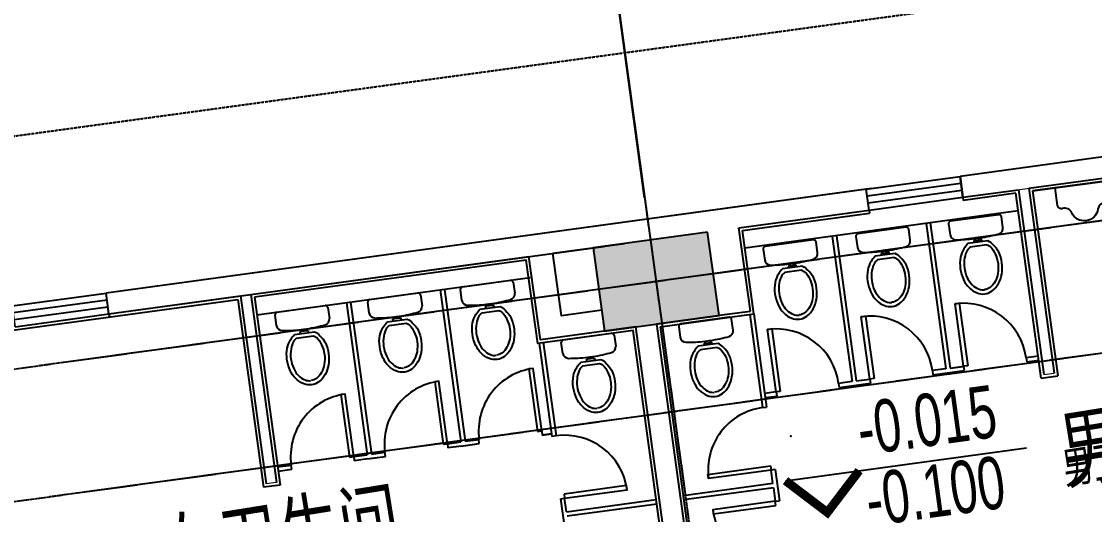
# Model space of a CAD drawing. Header units: millimetres. Extents: x -39175 to 150737, y -15023 to 140542.
# Drawn here: x 44829 to 55037, y 124602 to 129297 of the extents above; entities that cross this region are included whole.
import ezdxf
from ezdxf.enums import TextEntityAlignment as Align

# ---------------------------------------------------------------- set-up
doc = ezdxf.new("R2010")
doc.units = ezdxf.units.MM
doc.header["$LTSCALE"] = 10
for name, pattern in [('E-RG-1F$0$$0$DOTE', [2.42, 2, -0.2, 0.02, -0.2]), ('E2-RI-5F$0$DASH', [0.35, 0.25, -0.1]), ('XRE2$0$HIDDEN', [0.375, 0.25, -0.125])]:
    doc.linetypes.add(name, pattern=pattern)
for name, color, linetype in [('A—墙体', 7, 'Continuous'), ('A—轴线、尺寸', 1, 'Continuous'), ('A—门窗', 135, 'Continuous'), ('E2-RI-5F$0$A-A-建筑投影线', 53, 'E2-RI-5F$0$DASH'), ('I—平面—卫生间隔断（不到顶）', 48, 'Continuous'), ('I—平面—填充03(灰度)', 250, 'Continuous'), ('I—平面—文字', 40, 'Continuous'), ('I—平面—文字（放大1：100）', 40, 'XRE2$0$HIDDEN'), ('I—平面—标高', 40, 'Continuous'), ('I—平面—洁具2', 44, 'Continuous'), ('I—平面—装饰面层线', 192, 'Continuous'), ('轴线100', 1, 'Continuous')]:
    doc.layers.add(name, color=color, linetype=linetype)
doc.layers.add('E2-RW-12345F$0$A-WALL', color=7, linetype='Continuous', lineweight=5)
doc.styles.add('ARIAL', font='arial.ttf')
doc.styles.add('E-RT-1F$0$XD2008', font='xd-hzs.shx', dxfattribs={"width": 0.7, "bigfont": 'xd-hztxt.shx'})
doc.styles.add('XD2008', font='SIMYOU.TTF', dxfattribs={"width": 0.7, "height": 600})
doc.styles.add('幼圆', font='SIMYOU.TTF', dxfattribs={"width": 0.7})
doc.dimstyles.new('200', dxfattribs={"dimscale": 200, "dimtxt": 2.5, "dimasz": 2, "dimexe": 1, "dimexo": 1, "dimgap": 0.8, "dimtad": 1, "dimdec": 0, "dimdsep": 46, "dimtxsty": 'ARIAL', "dimblk1": 'ARCHTICK', "dimblk2": 'ARCHTICK', "dimsah": 1, "dimcen": -0.9, "dimdle": 1, "dimclrd": 256, "dimclre": 256, "dimclrt": 40, "dimaunit": 1, "dimadec": 0, "dimazin": 0, "dimtfac": 0.35, "dimtdec": 0, "dimtix": 1, "dimtmove": 2, "dimatfit": 3, "dimldrblk": 'ARCHTICK', "dimfxl": 0, "dimtvp": 0.8, "dimtolj": 1, "dimtzin": 0, "dimarcsym": 0})
doc.dimstyles.new('副本 100', dxfattribs={"dimscale": 100, "dimtxt": 2.5, "dimasz": 2, "dimexe": 1, "dimexo": 1, "dimgap": 0.8, "dimtad": 1, "dimdec": 0, "dimdsep": 46, "dimtxsty": 'ARIAL', "dimblk1": 'ARCHTICK', "dimblk2": 'ARCHTICK', "dimsah": 1, "dimcen": -0.9, "dimdle": 1, "dimclrd": 256, "dimclre": 256, "dimclrt": 40, "dimaunit": 1, "dimadec": 0, "dimazin": 0, "dimtfac": 0.35, "dimtdec": 0, "dimtix": 1, "dimtmove": 2, "dimatfit": 3, "dimldrblk": 'ARCHTICK', "dimfxl": 0, "dimtvp": 0.8, "dimtolj": 1, "dimtzin": 0, "dimarcsym": 0})

# ---------------------------------------------------------------- blocks, each defined once
blk = doc.blocks.new('E-COLS-F5')
at = {"layer": 'I—平面—填充03(灰度)'}
blk.add_hatch(color=18, dxfattribs=at).paths.add_polyline_path([(11760270, -6079654), (11759180, -6079803), (11759289, -6080595), (11760379, -6080446)])
at = {"layer": 'A—墙体'}
blk.add_lwpolyline([(11760270, -6079654), (11759180, -6079803), (11759289, -6080595), (11760379, -6080446)], close=True, dxfattribs=at)
blk = doc.blocks.new('_ArchTick')
at = {"color": 0, "linetype": 'ByBlock', "const_width": 0.15}
blk.add_lwpolyline([(-0.5, -0.5), (0.5, 0.5)], dxfattribs=at)
blk = doc.blocks.new('*D4653')
at = {"layer": 'A—轴线、尺寸', "linetype": 'ByBlock', "lineweight": -2}
for p, q in [((78472, 131607), (77673, 137453)), ((-33466, 122060), (77898, 137282)), ((-32387, 115642), (-33295, 122285))]:
    blk.add_line(p, q, dxfattribs=at)
at = {"layer": 'Defpoints', "color": 0, "linetype": 'ByBlock'}
for p in [(77700, 137255), (78499, 131409), (-32360, 115444, 0)]:
    blk.add_point(p, dxfattribs=at)
at = {"layer": 'A—轴线、尺寸', "linetype": 'ByBlock', "lineweight": -2, "xscale": 400, "yscale": 400, "zscale": 400}
for p, rotation in [((77700, 137255), 7.783339573525556), ((-33268, 122087), 187.7833395735256)]:
    blk.add_blockref('_ArchTick', p, dxfattribs=dict(at, rotation=rotation))
at = {"layer": 'A—轴线、尺寸', "color": 40, "linetype": 'ByBlock', "insert": (22160, 130082), "char_height": 500, "attachment_point": 5, "rotation": 7.7833, "style": 'ARIAL'}
blk.add_mtext('\\A1;112000', dxfattribs=at)
blk = doc.blocks.new('*D4666')
at = {"layer": 'A—轴线、尺寸', "linetype": 'ByBlock', "lineweight": -2}
for p, q in [((50744, 127716), (50066, 132670)), ((42960, 131497), (50292, 132499)), ((43808, 126768), (43131, 131722))]:
    blk.add_line(p, q, dxfattribs=at)
at = {"layer": 'Defpoints', "color": 0, "linetype": 'ByBlock'}
for p in [(50094, 132472), (50771, 127518), (43835, 126570)]:
    blk.add_point(p, dxfattribs=at)
at = {"layer": 'A—轴线、尺寸', "linetype": 'ByBlock', "lineweight": -2, "xscale": 400, "yscale": 400, "zscale": 400}
for p, rotation in [((50094, 132472), 7.783339573525556), ((43158, 131524), 187.7833395735256)]:
    blk.add_blockref('_ArchTick', p, dxfattribs=dict(at, rotation=rotation))
at = {"layer": 'A—轴线、尺寸', "color": 40, "linetype": 'ByBlock', "insert": (46570, 132410), "char_height": 500, "attachment_point": 5, "rotation": 7.7833, "style": 'ARIAL'}
blk.add_mtext('\\A1;7000', dxfattribs=at)
blk = doc.blocks.new('*D4667')
at = {"layer": 'A—轴线、尺寸', "linetype": 'ByBlock', "lineweight": -2}
for p, q in [((57679, 128664), (57002, 133618)), ((49895, 132445), (57227, 133447)), ((50744, 127716), (50066, 132670))]:
    blk.add_line(p, q, dxfattribs=at)
at = {"layer": 'Defpoints', "color": 0, "linetype": 'ByBlock'}
for p in [(57029, 133420), (57706, 128466), (50771, 127518)]:
    blk.add_point(p, dxfattribs=at)
at = {"layer": 'A—轴线、尺寸', "linetype": 'ByBlock', "lineweight": -2, "xscale": 400, "yscale": 400, "zscale": 400}
for p, rotation in [((57029, 133420), 7.783339573525556), ((50094, 132472), 187.7833395735256)]:
    blk.add_blockref('_ArchTick', p, dxfattribs=dict(at, rotation=rotation))
at = {"layer": 'A—轴线、尺寸', "color": 40, "linetype": 'ByBlock', "insert": (53505, 133358), "char_height": 500, "attachment_point": 5, "rotation": 7.7833, "style": 'ARIAL'}
blk.add_mtext('\\A1;7000', dxfattribs=at)
blk = doc.blocks.new('E2-RW-12345F$0$$TCHSYS$WIN2D')
for p, q in [((-0.5, 0.5), (0.5, 0.5)), ((-0.5, 0.5), (-0.5, -0.5)), ((0.5, 0.5), (0.5, -0.5)), ((0.5, 0.167), (-0.5, 0.167)), ((0.5, -0.167), (-0.5, -0.167)), ((-0.5, -0.5), (0.5, -0.5))]:
    blk.add_line(p, q)
blk = doc.blocks.new('E-RT-1F$0$ECADI-TAG-HGHT（国标）')
at = {"color": 1}
blk.add_line((-2.121, 2.121), (11.768, 2.121), dxfattribs=at)
at = {"color": 1, "const_width": 0.5}
blk.add_lwpolyline([(-2.121, 2.121), (0, 0), (2.121, 2.121)], dxfattribs=at)
at = {"color": 1}
blk.add_point((-1.481, 4.6), dxfattribs=at)
at = {"style": 'E-RT-1F$0$XD2008', "width": 0.7}
blk.add_attdef('FL', text='', height=3, dxfattribs=at).set_placement((-2.689, 2.967), align=Align.RIGHT)
for tag, p in [('F.F.L.', (2.284, 2.967)), ('T.O.S.', (2.284, -1.104))]:
    blk.add_attdef(tag, p, '', height=3, dxfattribs=at)
blk = doc.blocks.new('B1-CR-B1$0$URINAL-1')
at = {"layer": 'I—平面—洁具2'}
blk.add_lwpolyline([(500, 0), (0, 0), (0, -168, 0.464292), (43, -204, -0.382572), (124, -255, 0.336188), (250, -350, 0.336188), (376, -255, -0.382572), (457, -204, 0.464292), (500, -168)], format="xyb", close=True, dxfattribs=at)
blk = doc.blocks.new('*D4861')
at = {"layer": 'Defpoints', "color": 0}
for p in [(-205321, 135498), (-204643, 130543), (-211579, 129595)]:
    blk.add_point(p, dxfattribs=at)
at = {"layer": '轴线100', "lineweight": -2}
for p, q in [((-204657, 130643), (-205334, 135597)), ((-212355, 134536), (-205221, 135511)), ((-211592, 129695), (-212270, 134649))]:
    blk.add_line(p, q, dxfattribs=at)
at = {"layer": '轴线100', "lineweight": -2, "xscale": 200, "yscale": 200, "zscale": 200}
for p, rotation in [((-205321, 135498), 7.783339565574511), ((-212256, 134550), 187.7833395655745)]:
    blk.add_blockref('_ArchTick', p, dxfattribs=dict(at, rotation=rotation))
at = {"layer": '轴线100', "color": 40, "insert": (-208820, 135255), "char_height": 300, "attachment_point": 5, "rotation": 7.7833, "style": 'ARIAL'}
blk.add_mtext('\\A1;7000', dxfattribs=at)
blk = doc.blocks.new('*D4862')
at = {"layer": 'Defpoints', "color": 0}
for p in [(-198385, 136446), (-197708, 131491), (-204643, 130543)]:
    blk.add_point(p, dxfattribs=at)
at = {"layer": '轴线100', "lineweight": -2}
for p, q in [((-197721, 131591), (-198399, 136545)), ((-205420, 135484), (-198286, 136459)), ((-204657, 130643), (-205334, 135597))]:
    blk.add_line(p, q, dxfattribs=at)
at = {"layer": '轴线100', "lineweight": -2, "xscale": 200, "yscale": 200, "zscale": 200}
for p, rotation in [((-198385, 136446), 7.783339565574511), ((-205321, 135498), 187.7833395655745)]:
    blk.add_blockref('_ArchTick', p, dxfattribs=dict(at, rotation=rotation))
at = {"layer": '轴线100', "color": 40, "insert": (-201884, 136203), "char_height": 300, "attachment_point": 5, "rotation": 7.7833, "style": 'ARIAL'}
blk.add_mtext('\\A1;7000', dxfattribs=at)
blk = doc.blocks.new('A$C1C9D1350')
at = {"layer": '轴线100', "linetype": 'E-RG-1F$0$$0$DOTE'}
for p, q in [((-205631.5, 137772.7), (-201138.5, 104901.6)), ((-187050.8, 132237.2), (-291775.7, 117922.8)), ((-186872.9, 130999.9), (-255751.1, 121585.2))]:
    blk.add_line(p, q, dxfattribs=at)
at = {"layer": '轴线100'}
for base, p1, p2, picture, middle in [((-198385, 136445.8), (-204643.3, 130543.5), (-197707.8, 131491.5), '*D4862', (-201884.3, 136202.8)), ((-205320.5, 135497.8), (-211578.8, 129595.5), (-204643.3, 130543.5), '*D4861', (-208819.8, 135254.8))]:
    dim = blk.add_linear_dim(base=base, p1=p1, p2=p2, angle=7.78334, dimstyle='副本 100', override={"dimtxt": 3}, dxfattribs=at)
    dim.commit()
    dim.dimension.update_dxf_attribs({"geometry": picture, "text_midpoint": middle})

msp = doc.modelspace()

# ---------------------------------------------------------------- linework, layer by layer
msp.add_line((51564.2, 126511.4), (51762.4, 126538.4))
msp.add_line((51564.2, 126511.4), (51762.4, 126538.4))
at = {"layer": 'A—墙体'}
for p, q in [((55936.9, 128118.3), (53757.2, 127820.3)), ((55936.9, 128118.3), (53757.2, 127820.3)), ((54413, 127708.1), (55964, 127920.1)), ((54413, 127708.1), (55964, 127920.1)), ((53757.2, 127820.3), (53784.3, 127622.2)), ((53757.2, 127820.3), (53784.3, 127622.2)), ((52915, 127705.2), (45633.6, 126709.9)), ((54413, 127708.1), (54653.4, 125949.5)), ((54413, 127708.1), (54653.4, 125949.5)), ((52865.5, 127698.4), (45633.6, 126709.9)), ((52865.5, 127698.4), (45633.6, 126709.9)), ((52892.6, 127500.3), (52865.5, 127698.4)), ((52892.6, 127500.3), (52865.5, 127698.4)), ((53784.3, 127622.2), (54313.9, 127694.6)), ((53784.3, 127622.2), (54313.9, 127694.6)), ((54313.9, 127694.6), (54554.3, 125935.9)), ((54313.9, 127694.6), (54554.3, 125935.9)), ((51654.1, 127331), (52892.6, 127500.3)), ((51654.1, 127331), (52892.6, 127500.3)), ((51762.4, 126538.4), (51654.1, 127331)), ((51762.4, 126538.4), (51654.1, 127331)), ((45660.6, 126511.7), (50366, 127154.9)), ((49884.7, 127089.1), (50564.2, 127182)), ((49884.7, 127089.1), (50564.2, 127182)), ((50564.2, 127182), (50564.2, 127182.1)), ((50564.2, 127182), (50564.2, 127182.1)), ((47011.4, 126696.3), (49656.8, 127058)), ((47011.4, 126696.3), (49656.8, 127058)), ((45660.6, 126511.7), (46912.3, 126682.8)), ((45660.6, 126511.7), (46912.3, 126682.8)), ((46912.3, 126682.8), (47156.7, 124895)), ((46912.3, 126682.8), (47156.7, 124895)), ((47011.4, 126696.3), (47255.7, 124908.6)), ((47011.4, 126696.3), (47255.7, 124908.6)), ((50870.2, 126416.5), (51564.2, 126511.4)), ((50870.2, 126416.5), (51564.2, 126511.4)), ((50870.2, 126416.5), (51432.3, 122304.2)), ((50870.2, 126416.5), (51432.3, 122304.2))]:
    msp.add_line(p, q, dxfattribs=at)
for points in [[(50348.2, 126547), (49965.9, 126494.7), (49884.7, 127089.1)], [(50348.2, 126547), (49965.9, 126494.7), (49884.7, 127089.1)], [(51234.2, 122277.1), (50672.1, 126389.4), (49765.1, 126265.4), (49656.8, 127058)], [(51234.2, 122277.1), (50672.1, 126389.4), (49765.1, 126265.4), (49656.8, 127058)]]:
    msp.add_lwpolyline(points, dxfattribs=at)
at = {"layer": 'A—轴线、尺寸', "linetype": 'E-RG-1F$0$$0$DOTE', "ltscale": 500}
for p, q in [((49782.5, 134747.2), (54275.5, 101876)), ((79137.4, 130684.4), (-37184.4, 114784.7)), ((79311.1, 129446.5), (-337, 118559.6))]:
    msp.add_line(p, q, dxfattribs=at)
at = {"layer": 'E2-RI-5F$0$A-A-建筑投影线'}
msp.add_line((-8334.2, 120948.2), (73356.5, 132114.2), dxfattribs=at)
at = {"layer": 'E2-RW-12345F$0$A-WALL', "lineweight": 13}
for p, q in [((55936.9, 128118.3), (53757.2, 127820.3)), ((53784.3, 127622.2), (55964, 127920.1)), ((53757.2, 127820.3), (53784.3, 127622.2)), ((52865.5, 127698.4), (45633.6, 126709.9)), ((52865.5, 127698.4), (45633.6, 126709.9)), ((52865.5, 127698.4), (45633.6, 126709.9)), ((52892.6, 127500.3), (52865.5, 127698.4)), ((51654.1, 127331), (52892.6, 127500.3)), ((51762.4, 126538.4), (51654.1, 127331)), ((49884.7, 127089.1), (50266.9, 127141.4, 0)), ((50564.2, 127182), (50564.2, 127182.1)), ((47011.4, 126696.3), (49656.8, 127058)), ((45660.6, 126511.7), (46912.3, 126682.8)), ((50870.2, 126416.5), (51762.4, 126538.4)), ((50870.2, 126416.5), (51432.3, 122304.2)), ((54554.3, 125935.9), (54653.4, 125949.5))]:
    msp.add_line(p, q, dxfattribs=at)
at = {"layer": 'E2-RW-12345F$0$A-WALL'}
for p, q in [((46912.3, 126682.8), (47156.7, 124895)), ((47011.4, 126696.3), (47255.7, 124908.6)), ((47255.7, 124908.6), (47156.7, 124895))]:
    msp.add_line(p, q, dxfattribs=at)
at = {"layer": 'E2-RW-12345F$0$A-WALL', "lineweight": 13}
for points in [[(50348.2, 126547), (49965.9, 126494.7), (49884.7, 127089.1)], [(51234.2, 122277.1), (50672.1, 126389.4), (49765.1, 126265.4), (49656.8, 127058)]]:
    msp.add_lwpolyline(points, dxfattribs=at)
at = {"layer": 'I—平面—卫生间隔断（不到顶）', "ltscale": 3}
for p, q in [((54311.3, 127492.3, 0), (51710.9, 127136.9)), ((53433.9, 127372.4, 0), (53622.7, 125990.3, 0)), ((53473.5, 127377.8, 0), (53662.4, 125995.7, 0)), ((52542.1, 127250.5, 0), (52731, 125868.4, 0)), ((52581.8, 127255.9, 0), (52770.7, 125873.8, 0)), ((47068.2, 126502.2, 0), (49668.5, 126857.7, 0)), ((48812, 126740.6, 0), (49009.7, 125294, 0)), ((48851.6, 126746, 0), (49049.4, 125299.5, 0)), ((47920.3, 126618.7, 0), (48118, 125172.2, 0)), ((47959.9, 126624.1, 0), (48157.6, 125177.6, 0)), ((51756.6, 126507.3, 0), (51877.8, 125620, 0)), ((51796.2, 126512.7, 0), (51917.4, 125625.5, 0)), ((49753.8, 126233.6, 0), (49875, 125346.3, 0)), ((49753.8, 126233.6, 0), (49875, 125346.3, 0)), ((49792.9, 126242.8, 0), (49914.7, 125351.7, 0)), ((54500.2, 126110.2), (54385.6, 126094.5)), ((54500.2, 126110.2), (54385.6, 126094.5)), ((54500.2, 126110.2), (54385.6, 126094.5)), ((54385.6, 126094.5), (54391.1, 126054.9)), ((54391.1, 126054.9), (54505.6, 126070.6)), ((53622.7, 125990.3), (53493.9, 125972.7)), ((53620.3, 125989.9), (53493.9, 125972.7)), ((53620.3, 125989.9), (53493.9, 125972.7)), ((53620.3, 125989.9), (53493.9, 125972.7)), ((53493.9, 125972.7), (53499.4, 125933)), ((53499.4, 125933), (53796.6, 125973.7)), ((53662.4, 125995.7), (53791.2, 126013.3)), ((53662.4, 125995.7), (53786.2, 126012.6)), ((53662.4, 125995.7), (53786.2, 126012.6)), ((53662.4, 125995.7), (53786.2, 126012.6)), ((53791.2, 126013.3), (53796.6, 125973.7)), ((52731, 125868.4), (52602.2, 125850.8)), ((52728.6, 125868), (52602.2, 125850.8)), ((52728.6, 125868), (52602.2, 125850.8)), ((52728.6, 125868), (52602.2, 125850.8)), ((52770.7, 125873.8), (52899.5, 125891.4)), ((52770.7, 125873.8), (52894.5, 125890.7)), ((52770.7, 125873.8), (52894.5, 125890.7)), ((52770.7, 125873.8), (52894.5, 125890.7)), ((52899.5, 125891.4), (52904.9, 125851.8)), ((52007.8, 125769.5), (51899.8, 125754.7)), ((52007.8, 125769.5), (51899.8, 125754.7)), ((52007.8, 125769.5), (52013.2, 125729.9)), ((52602.2, 125850.8), (52607.7, 125811.1)), ((52607.7, 125811.1), (52904.9, 125851.8)), ((51905.2, 125715.1), (52013.2, 125729.9)), ((51905.2, 125715.1), (52013.2, 125729.9)), ((51877.8, 125620, 0), (51917.4, 125625.5, 0)), ((49777.6, 125399, 0), (49783, 125359.4, 0)), ((49777.6, 125399, 0), (49783, 125359.4, 0)), ((49871.6, 125371.5, 0), (49783, 125359.4, 0)), ((49783.1, 125359.1, 0), (49871.6, 125371.2, 0)), ((49783.1, 125359.1, 0), (49871.6, 125371.2, 0)), ((48880.9, 125276.4, 0), (49009.7, 125294, 0)), ((48880.9, 125276.4, 0), (49009.7, 125294, 0)), ((48880.9, 125276.4, 0), (48886.3, 125236.8, 0)), ((49015.1, 125254.4, 0), (48886.3, 125236.8, 0)), ((49015.1, 125254.4, 0), (48886.3, 125236.8, 0)), ((49005.2, 125253.1, 0), (49183.6, 125277.4, 0)), ((49005.2, 125253.1, 0), (49183.6, 125277.4, 0)), ((49035, 125257.1, 0), (49158.8, 125274.1, 0)), ((49049.4, 125299.5, 0), (49178.2, 125317.1, 0)), ((49049.4, 125299.5, 0), (49178.2, 125317.1, 0)), ((49049.4, 125299.5, 0), (49173.2, 125316.4, 0)), ((49054.8, 125259.8, 0), (49183.6, 125277.4, 0)), ((49054.8, 125259.8, 0), (49183.6, 125277.4, 0)), ((49183.6, 125277.4, 0), (49178.2, 125317.1, 0)), ((49914.7, 125351.7, 0), (49875, 125346.3, 0)), ((47989.2, 125154.6, 0), (48118, 125172.2, 0)), ((47989.2, 125154.6, 0), (48118, 125172.2, 0)), ((47989.2, 125154.6, 0), (47994.6, 125114.9, 0)), ((48113.5, 125131.2, 0), (48291.9, 125155.6, 0)), ((48113.5, 125131.2, 0), (48291.9, 125155.6, 0)), ((48143.2, 125135.2, 0), (48267.1, 125152.2, 0)), ((48157.6, 125177.6, 0), (48286.4, 125195.2, 0)), ((48157.6, 125177.6, 0), (48286.4, 125195.2, 0)), ((48157.6, 125177.6, 0), (48281.5, 125194.5, 0)), ((48163.1, 125138, 0), (48291.9, 125155.6, 0)), ((48163.1, 125138, 0), (48291.9, 125155.6, 0)), ((48291.9, 125155.6, 0), (48286.4, 125195.2, 0)), ((47265.9, 125055.7, 0), (47394.7, 125073.3, 0)), ((47400.1, 125033.7, 0), (47394.7, 125073.3, 0)), ((48123.4, 125132.5, 0), (47994.6, 125114.9, 0)), ((48123.4, 125132.5, 0), (47994.6, 125114.9, 0)), ((47271.3, 125016.1, 0), (47400.1, 125033.7, 0)), ((47271.3, 125016.1, 0), (47400.1, 125033.7, 0)), ((51998.7, 125031, 0), (51959.1, 125025.6, 0)), ((51976.6, 124897, 0), (51959.1, 125025.6, 0)), ((51998.7, 125031, 0), (52039.3, 124734.3, 0)), ((51976.6, 124897, 0), (51124.1, 124780.5, 0)), ((51982.1, 124857.4, 0), (51129.6, 124740.9, 0)), ((51982.1, 124857.4, 0), (51999.6, 124728.8, 0)), ((49956.3, 124751.8, 0), (49995.9, 124757.2, 0)), ((49956.3, 124751.8, 0), (49996.9, 124455.1, 0)), ((50013.5, 124628.7, 0), (49995.9, 124757.2, 0)), ((50013.5, 124628.7, 0), (50866.5, 124745.3, 0)), ((50018.9, 124589.1, 0), (50872, 124705.6, 0))]:
    msp.add_line(p, q, dxfattribs=at)
for points in [[(53830.8, 126018.7), (53791.2, 126013.3), (53709.9, 126607.8), (53749.6, 126613.2)], [(52939.1, 125896.8), (52899.5, 125891.4), (52818.2, 126485.9), (52857.9, 126491.3)], [(52047.4, 125774.9), (52007.8, 125769.5), (51926.5, 126364), (51966.1, 126369.4)]]:
    msp.add_lwpolyline(points, close=True, dxfattribs=at)
at = {"layer": 'I—平面—卫生间隔断（不到顶）', "ltscale": 3, "elevation": 0}
for points in [[(49738, 125393.6), (49777.6, 125399), (49696.3, 125993.5), (49656.7, 125988.1)], [(48841.3, 125271), (48880.9, 125276.4), (48799.7, 125870.9), (48760, 125865.5)], [(47949.6, 125149.1), (47989.2, 125154.6), (47907.9, 125749), (47868.3, 125743.6)], [(51953.7, 125065.2), (51959.1, 125025.6), (51364.6, 124944.3), (51359.2, 124984)], [(49990.5, 124796.9), (49995.9, 124757.2), (50590.4, 124838.5), (50585, 124878.1)], [(52005, 124689.2), (51999.6, 124728.8), (51405.2, 124647.6), (51410.6, 124607.9)]]:
    msp.add_lwpolyline(points, close=True, dxfattribs=at)
msp.add_lwpolyline([(51999.6, 124728.8), (52039.3, 124734.3)], dxfattribs=at)
at = {"layer": 'I—平面—卫生间隔断（不到顶）', "ltscale": 3}
for centre, start, end in [((53791.2, 126013.3), 7.78284, 97.78284), ((52899.5, 125891.4), 7.78284, 97.78284), ((52007.8, 125769.5), 7.78284, 97.78284), ((49777.6, 125399, 0), 97.78295, 187.78295), ((48880.9, 125276.4, 0), 97.78295, 187.78295), ((47989.2, 125154.6, 0), 97.78295, 187.78295), ((51959.7, 125025.7, 0), 97.78335, 187.78335), ((49995.2, 124757.2, 0), 7.78295, 97.78295), ((51999.6, 124728.8, 0), 187.78336, 277.78336)]:
    msp.add_arc(centre, 600, start, end, dxfattribs=at)
at = {"layer": 'I—平面—洁具2'}
for p, q in [((54127, 127457, 0), (53666.8, 127394.1, 0)), ((54165.6, 127334, 0), (54151.3, 127438.5, 0)), ((53245.2, 127336.5, 0), (52785, 127273.6, 0)), ((53283.8, 127213.5, 0), (53269.5, 127318, 0)), ((53648.4, 127369.8, 0), (53662.7, 127265.3, 0)), ((52363.4, 127216, 0), (51903.3, 127153.1, 0)), ((52402, 127093, 0), (52387.7, 127197.5, 0)), ((52766.6, 127249.3, 0), (52780.9, 127144.8, 0)), ((54022.7, 127207.9, 0), (53831.6, 127181.8, 0)), ((53899.1, 127210.2, 0), (53888.4, 127208.7, 0)), ((53888.4, 127208.7, 0), (53891, 127189.9, 0)), ((53896.5, 127229, 0), (53899.1, 127210.2, 0)), ((53899.1, 127210.2, 0), (53952.6, 127217.5, 0)), ((53952.6, 127217.5, 0), (53950, 127236.3, 0)), ((53963.3, 127219, 0), (53952.6, 127217.5, 0)), ((53965.9, 127200.1, 0), (53963.3, 127219, 0)), ((51884.8, 127128.8, 0), (51899.1, 127024.3, 0)), ((53017.3, 127089.7, 0), (53006.6, 127088.2, 0)), ((53014.7, 127108.5, 0), (53017.3, 127089.7, 0)), ((53017.3, 127089.7, 0), (53070.8, 127097, 0)), ((53070.8, 127097, 0), (53068.2, 127115.8, 0)), ((53081.5, 127098.5, 0), (53070.8, 127097, 0)), ((53084.1, 127079.6, 0), (53081.5, 127098.5, 0)), ((54012.9, 127169.1, 0), (53854, 127147.4, 0)), ((52132.9, 126988, 0), (52135.5, 126969.2, 0)), ((52189, 126976.5, 0), (52186.4, 126995.3, 0)), ((53140.9, 127087.4, 0), (52949.8, 127061.2, 0)), ((53131.1, 127048.6, 0), (52972.2, 127026.8, 0)), ((53006.6, 127088.2, 0), (53009.2, 127069.4, 0)), ((52259.1, 126966.8, 0), (52068, 126940.7, 0)), ((52249.3, 126928, 0), (52090.4, 126906.3, 0)), ((52135.5, 126969.2, 0), (52124.8, 126967.7, 0)), ((52124.8, 126967.7, 0), (52127.4, 126948.8, 0)), ((52135.5, 126969.2, 0), (52189, 126976.5, 0)), ((52199.7, 126977.9, 0), (52189, 126976.5, 0)), ((52202.3, 126959.1, 0), (52199.7, 126977.9, 0)), ((49022.8, 126769.4, 0), (49483, 126832.3, 0)), ((49507.3, 126813.8, 0), (49521.6, 126709.3, 0)), ((48141, 126648.9, 0), (48601.2, 126711.8, 0)), ((48625.5, 126693.3, 0), (48639.8, 126588.8, 0)), ((49018.7, 126640.6, 0), (49004.4, 126745.1, 0)), ((47259.2, 126528.4, 0), (47719.3, 126591.3, 0)), ((48136.8, 126520.1, 0), (48122.6, 126624.6, 0)), ((49190.1, 126557.4, 0), (49381.2, 126583.5, 0)), ((49244.4, 126584, 0), (49255.1, 126585.5, 0)), ((49247, 126565.2, 0), (49244.4, 126584, 0)), ((49255.1, 126585.5, 0), (49252.5, 126604.3, 0)), ((49308.6, 126592.8, 0), (49255.1, 126585.5, 0)), ((49306, 126611.6, 0), (49308.6, 126592.8, 0)), ((49308.6, 126592.8, 0), (49319.3, 126594.3, 0)), ((49319.3, 126594.3, 0), (49321.9, 126575.4, 0)), ((47255, 126399.5, 0), (47240.7, 126504, 0)), ((47743.7, 126572.8, 0), (47758, 126468.3, 0)), ((48373.3, 126465, 0), (48370.7, 126483.8, 0)), ((48424.2, 126491.1, 0), (48426.8, 126472.3, 0)), ((49210, 126522.7, 0), (49368.9, 126544.4, 0)), ((51560.4, 126480.5, 0), (51100.2, 126417.6, 0)), ((48308.3, 126436.9, 0), (48499.4, 126463, 0)), ((48328.2, 126402.1, 0), (48487, 126423.8, 0)), ((48362.6, 126463.5, 0), (48373.3, 126465, 0)), ((48365.2, 126444.6, 0), (48362.6, 126463.5, 0)), ((48426.8, 126472.3, 0), (48373.3, 126465, 0)), ((48426.8, 126472.3, 0), (48437.5, 126473.7, 0)), ((48437.5, 126473.7, 0), (48440.1, 126454.9, 0)), ((51081.8, 126393.3, 0), (51096, 126288.8, 0)), ((51599, 126357.5, 0), (51584.7, 126462, 0)), ((47426.5, 126316.3, 0), (47617.6, 126342.4, 0)), ((47446.4, 126281.6, 0), (47605.2, 126303.3, 0)), ((47480.8, 126343, 0), (47491.5, 126344.4, 0)), ((47483.3, 126324.1, 0), (47480.8, 126343, 0)), ((47491.5, 126344.4, 0), (47488.9, 126363.3, 0)), ((47545, 126351.7, 0), (47491.5, 126344.4, 0)), ((47542.4, 126370.6, 0), (47545, 126351.7, 0)), ((47545, 126351.7, 0), (47555.7, 126353.2, 0)), ((47555.7, 126353.2, 0), (47558.2, 126334.3, 0)), ((49982.7, 126264.9, 0), (50442.8, 126327.8, 0)), ((50467.1, 126309.3, 0), (50481.4, 126204.8, 0)), ((49978.5, 126136, 0), (49964.2, 126240.5, 0)), ((51456.1, 126231.3, 0), (51265, 126205.2, 0)), ((51446.3, 126192.5, 0), (51287.4, 126170.8, 0)), ((51332.5, 126233.7, 0), (51321.8, 126232.2, 0)), ((51321.8, 126232.2, 0), (51324.4, 126213.3, 0)), ((51329.9, 126252.5, 0), (51332.5, 126233.7, 0)), ((51332.5, 126233.7, 0), (51386, 126241, 0)), ((51386, 126241, 0), (51383.4, 126259.8, 0)), ((51396.7, 126242.4, 0), (51386, 126241, 0)), ((51399.3, 126223.6, 0), (51396.7, 126242.4, 0)), ((50150, 126052.8, 0), (50341.1, 126079, 0)), ((50204.3, 126079.5, 0), (50215, 126080.9, 0)), ((50206.8, 126060.6, 0), (50204.3, 126079.5, 0)), ((50215, 126080.9, 0), (50212.4, 126099.8, 0)), ((50268.5, 126088.2, 0), (50215, 126080.9, 0)), ((50265.9, 126107.1, 0), (50268.5, 126088.2, 0)), ((50268.5, 126088.2, 0), (50279.2, 126089.7, 0)), ((50279.2, 126089.7, 0), (50281.7, 126070.8, 0)), ((50169.9, 126018.1, 0), (50328.7, 126039.8, 0))]:
    msp.add_line(p, q, dxfattribs=at)
at = {"layer": 'I—平面—洁具2', "elevation": 0}
for points in [[(53994.4, 126703.1, 0.1283809), (54064.3, 126731.9, 0.1062679), (54123.7, 126800.7, 0.0850651), (54154.4, 126890.1, 0.0744223), (54155.8, 126998, 0.0744223), (54125.5, 127101.6, 0.0939852), (54073.3, 127169.4, 0.0738718), (54022.7, 127207.9, 0.1309213)], [(53831.6, 127181.8, 0.0738718), (53793.3, 127131.1, 0.0939852), (53761.2, 127051.8, 0.0744223), (53759.8, 126943.9, 0.0744223), (53790.1, 126840.3, 0.0850651), (53843.7, 126762.4, 0.1062679), (53919.3, 126712.1, 0.1283809), (53994.4, 126703.1, 0.1309213)], [(53854, 127147.4, 0.073654), (53827, 127122, 0.0850651), (53800.7, 127045.4, 0.0744223), (53799.5, 126949.3, 0.0744223), (53826.4, 126857.1, 0.0850651), (53872.4, 126790.4, 0.1062679), (53934, 126749.4, 0.1283809), (53989, 126742.8, 0.1313961)], [(54012.9, 127169.1, -0.073654), (54045.7, 127151.9, -0.0850651), (54091.6, 127085.1, -0.0744223), (54118.5, 126992.9, -0.0744223), (54117.3, 126896.9, -0.0850651), (54091, 126820.3, -0.1062679), (54042.6, 126764.3, -0.1283809), (53991.4, 126743.2, -0.1313961)], [(52949.8, 127061.2, 0.0738718), (52911.5, 127010.6, 0.0939852), (52879.4, 126931.3, 0.0744223), (52878, 126823.4, 0.0744223), (52908.3, 126719.8, 0.0850651), (52961.9, 126641.9, 0.1062679), (53037.5, 126591.6, 0.1283809), (53112.6, 126582.6, 0.1309213)], [(52972.2, 127026.8, 0.073654), (52945.2, 127001.5, 0.0850651), (52918.9, 126924.8, 0.0744223), (52917.7, 126828.8, 0.0744223), (52944.6, 126736.6, 0.0850651), (52990.6, 126669.9, 0.1062679), (53052.2, 126628.9, 0.1283809), (53107.2, 126622.3, 0.1313961)], [(53131.1, 127048.6, -0.073654), (53163.9, 127031.3, -0.0850651), (53209.8, 126964.6, -0.0744223), (53236.7, 126872.4, -0.0744223), (53235.5, 126776.4, -0.0850651), (53209.2, 126699.8, -0.1062679), (53160.8, 126643.7, -0.1283809), (53109.6, 126622.6, -0.1313961)], [(53112.6, 126582.6, 0.1283809), (53182.5, 126611.4, 0.1062679), (53241.9, 126680.2, 0.0850651), (53272.6, 126769.6, 0.0744223), (53274, 126877.5, 0.0744223), (53243.7, 126981.1, 0.0939852), (53191.5, 127048.9, 0.0738718), (53140.9, 127087.4, 0.1309213)], [(52068, 126940.7, 0.0738718), (52029.7, 126890.1, 0.0939852), (51997.6, 126810.8, 0.0744223), (51996.2, 126702.9, 0.0744223), (52026.5, 126599.3, 0.0850651), (52080.1, 126521.4, 0.1062679), (52155.7, 126471.1, 0.1283809), (52230.8, 126462.1, 0.1309213)], [(52090.4, 126906.3, 0.073654), (52063.4, 126880.9, 0.0850651), (52037.1, 126804.3, 0.0744223), (52035.9, 126708.3, 0.0744223), (52062.8, 126616.1, 0.0850651), (52108.8, 126549.4, 0.1062679), (52170.4, 126508.4, 0.1283809), (52225.4, 126501.8, 0.1313961)], [(52249.3, 126928, -0.073654), (52282.1, 126910.8, -0.0850651), (52328, 126844.1, -0.0744223), (52355, 126751.9, -0.0744223), (52353.7, 126655.9, -0.0850651), (52327.4, 126579.2, -0.1062679), (52279, 126523.2, -0.1283809), (52227.8, 126502.1, -0.1313961)], [(52230.8, 126462.1, 0.1283809), (52300.7, 126490.9, 0.1062679), (52360.1, 126559.7, 0.0850651), (52390.8, 126649.1, 0.0744223), (52392.2, 126757, 0.0744223), (52361.9, 126860.5, 0.0939852), (52309.7, 126928.4, 0.0738718), (52259.1, 126966.8, 0.1309213)], [(49381.2, 126583.5, -0.0738718), (49431.8, 126545, -0.0939852), (49484, 126477.2, -0.0744223), (49514.3, 126373.7, -0.0744223), (49512.9, 126265.8, -0.0850651), (49482.2, 126176.3, -0.1062679), (49422.8, 126107.6, -0.1283809), (49352.9, 126078.8, -0.1309213)], [(49352.9, 126078.8, -0.1283809), (49277.8, 126087.8, -0.1062679), (49202.1, 126138.1, -0.0850651), (49148.5, 126216, -0.0744223), (49118.3, 126319.5, -0.0744223), (49119.6, 126427.4, -0.0939852), (49151.7, 126506.7, -0.0738718), (49190.1, 126557.4, -0.1309213)], [(49210, 126522.7, 0.073654), (49183, 126497.3, 0.0850651), (49156.7, 126420.6, 0.0744223), (49155.5, 126324.6, 0.0744223), (49182.4, 126232.4, 0.0850651), (49228.4, 126165.7, 0.1062679), (49290, 126124.7, 0.1283809), (49345, 126118.1, 0.1313961)], [(49368.9, 126544.4, -0.073654), (49401.7, 126527.1, -0.0850651), (49447.6, 126460.4, -0.0744223), (49474.6, 126368.2, -0.0744223), (49473.3, 126272.2, -0.0850651), (49447, 126195.6, -0.1062679), (49398.6, 126139.6, -0.1283809), (49347.4, 126118.5, -0.1313961)], [(48471.1, 125958.2, -0.1283809), (48396, 125967.2, -0.1062679), (48320.3, 126017.5, -0.0850651), (48266.7, 126095.4, -0.0744223), (48236.4, 126199, -0.0744223), (48237.8, 126306.9, -0.0939852), (48269.9, 126386.2, -0.0738718), (48308.3, 126436.9, -0.1309213)], [(48328.2, 126402.1, 0.073654), (48301.2, 126376.7, 0.0850651), (48274.9, 126300.1, 0.0744223), (48273.7, 126204.1, 0.0744223), (48300.6, 126111.9, 0.0850651), (48346.6, 126045.2, 0.1062679), (48408.2, 126004.2, 0.1283809), (48463.2, 125997.6, 0.1313961)], [(48487, 126423.8, -0.073654), (48519.9, 126406.6, -0.0850651), (48565.8, 126339.9, -0.0744223), (48592.7, 126247.7, -0.0744223), (48591.5, 126151.7, -0.0850651), (48565.2, 126075, -0.1062679), (48516.8, 126019, -0.1283809), (48465.6, 125997.9, -0.1313961)], [(48499.4, 126463, -0.0738718), (48549.9, 126424.5, -0.0939852), (48602.2, 126356.7, -0.0744223), (48632.4, 126253.1, -0.0744223), (48631.1, 126145.2, -0.0850651), (48600.3, 126055.8, -0.1062679), (48540.9, 125987.1, -0.1283809), (48471.1, 125958.2, -0.1309213)], [(47589.2, 125837.7, -0.1283809), (47514.2, 125846.7, -0.1062679), (47438.5, 125897, -0.0850651), (47384.9, 125974.9, -0.0744223), (47354.6, 126078.5, -0.0744223), (47356, 126186.4, -0.0939852), (47388.1, 126265.7, -0.0738718), (47426.5, 126316.3, -0.1309213)], [(47446.4, 126281.6, 0.073654), (47419.4, 126256.2, 0.0850651), (47393.1, 126179.6, 0.0744223), (47391.9, 126083.6, 0.0744223), (47418.8, 125991.4, 0.0850651), (47464.7, 125924.6, 0.1062679), (47526.4, 125883.7, 0.1283809), (47581.3, 125877.1, 0.1313961)], [(47605.2, 126303.3, -0.073654), (47638.1, 126286.1, -0.0850651), (47684, 126219.3, -0.0744223), (47710.9, 126127.2, -0.0744223), (47709.7, 126031.1, -0.0850651), (47683.4, 125954.5, -0.1062679), (47635, 125898.5, -0.1283809), (47583.8, 125877.4, -0.1313961)], [(47617.6, 126342.4, -0.0738718), (47668.1, 126304, -0.0939852), (47720.4, 126236.2, -0.0744223), (47750.6, 126132.6, -0.0744223), (47749.3, 126024.7, -0.0850651), (47718.5, 125935.3, -0.1062679), (47659.1, 125866.5, -0.1283809), (47589.2, 125837.7, -0.1309213)], [(51265, 126205.2, 0.0738718), (51226.7, 126154.6, 0.0939852), (51194.6, 126075.2, 0.0744223), (51193.2, 125967.3, 0.0744223), (51223.5, 125863.8, 0.0850651), (51277.1, 125785.9, 0.1062679), (51352.7, 125735.6, 0.1283809), (51427.8, 125726.6, 0.1309213)], [(51287.4, 126170.8, 0.073654), (51260.4, 126145.4, 0.0850651), (51234.1, 126068.8, 0.0744223), (51232.9, 125972.8, 0.0744223), (51259.8, 125880.6, 0.0850651), (51305.8, 125813.8, 0.1062679), (51367.4, 125772.9, 0.1283809), (51422.4, 125766.3, 0.1313961)], [(51446.3, 126192.5, -0.073654), (51479.1, 126175.3, -0.0850651), (51525, 126108.6, -0.0744223), (51551.9, 126016.4, -0.0744223), (51550.7, 125920.4, -0.0850651), (51524.4, 125843.7, -0.1062679), (51476, 125787.7, -0.1283809), (51424.8, 125766.6, -0.1313961)], [(51427.8, 125726.6, 0.1283809), (51497.7, 125755.4, 0.1062679), (51557.1, 125824.2, 0.0850651), (51587.8, 125913.6, 0.0744223), (51589.2, 126021.5, 0.0744223), (51558.9, 126125, 0.0939852), (51506.7, 126192.8, 0.0738718), (51456.1, 126231.3, 0.1309213)], [(50341.1, 126079, -0.0738718), (50391.6, 126040.5, -0.0939852), (50443.8, 125972.7, -0.0744223), (50474.1, 125869.1, -0.0744223), (50472.7, 125761.2, -0.0850651), (50442, 125671.8, -0.1062679), (50382.6, 125603, -0.1283809), (50312.7, 125574.2, -0.1309213)], [(50312.7, 125574.2, -0.1283809), (50237.7, 125583.2, -0.1062679), (50162, 125633.5, -0.0850651), (50108.4, 125711.4, -0.0744223), (50078.1, 125815, -0.0744223), (50079.5, 125922.9, -0.0939852), (50111.6, 126002.2, -0.0738718), (50150, 126052.8, -0.1309213)], [(50169.9, 126018.1, 0.073654), (50142.9, 125992.7, 0.0850651), (50116.6, 125916.1, 0.0744223), (50115.3, 125820.1, 0.0744223), (50142.3, 125727.9, 0.0850651), (50188.2, 125661.1, 0.1062679), (50249.9, 125620.2, 0.1283809), (50304.8, 125613.6, 0.1313961)], [(50328.7, 126039.8, -0.073654), (50361.5, 126022.6, -0.0850651), (50407.5, 125955.8, -0.0744223), (50434.4, 125863.7, -0.0744223), (50433.2, 125767.6, -0.0850651), (50406.9, 125691, -0.1062679), (50358.5, 125635, -0.1283809), (50307.3, 125613.9, -0.1313961)]]:
    msp.add_lwpolyline(points, format="xyb", dxfattribs=at)
at = {"layer": 'I—平面—洁具2'}
for centre, radius, start, end in [((54129.9, 127435.6, 0), 21.6, 7.78245, 97.78245), ((53248.1, 127315.1, 0), 21.6, 7.78245, 97.78245), ((53669.8, 127372.7, 0), 21.6, 97.78245, 187.78245), ((54112.1, 127326.7, 0), 54, 285.71431, 7.78245), ((52366.3, 127194.6, 0), 21.6, 7.78245, 97.78245), ((52788, 127252.2, 0), 21.6, 97.78245, 187.78245), ((53230.3, 127206.2, 0), 54, 285.71431, 7.78245), ((53716.2, 127272.6, 0), 54, 187.78245, 269.85059), ((53719.9, 128720.5, 0), 1501.9, 269.85059, 276.75236), ((53719.9, 128720.5, 0), 1501.9, 276.75236, 278.81255), ((53719.9, 128720.5, 0), 1501.9, 278.81255, 285.71431), ((51906.2, 127131.7, 0), 21.6, 97.78245, 187.78245), ((52348.5, 127085.7, 0), 54, 285.71431, 7.78245), ((52834.4, 127152.1, 0), 54, 187.78245, 269.85059), ((52838.1, 128600, 0), 1501.9, 269.85059, 276.75236), ((52838.1, 128600, 0), 1501.9, 276.75236, 278.81255), ((52838.1, 128600, 0), 1501.9, 278.81255, 285.71431), ((51952.6, 127031.6, 0), 54, 187.78245, 269.85059), ((51956.3, 128479.4, 0), 1501.9, 269.85059, 276.75236), ((51956.3, 128479.4, 0), 1501.9, 276.75236, 278.81255), ((51956.3, 128479.4, 0), 1501.9, 278.81255, 285.71431), ((49485.9, 126810.9, 0), 21.6, 7.78334, 97.78334), ((48604.1, 126690.4, 0), 21.6, 7.78334, 97.78334), ((49025.8, 126748, 0), 21.6, 97.78334, 187.78334), ((49468.1, 126702, 0), 54, 285.7152, 7.78334), ((47722.3, 126569.9, 0), 21.6, 7.78334, 97.78334), ((48144, 126627.5, 0), 21.6, 97.78334, 187.78334), ((48586.3, 126581.5, 0), 54, 285.7152, 7.78334), ((49072.2, 126647.9, 0), 54, 187.78334, 269.85148), ((49075.9, 128095.8, 0), 1501.9, 269.85148, 276.75325), ((49075.9, 128095.8, 0), 1501.9, 276.75325, 278.81343), ((49075.9, 128095.8, 0), 1501.9, 278.81343, 285.7152), ((47262.1, 126507, 0), 21.6, 97.78334, 187.78334), ((48190.3, 126527.4, 0), 54, 187.78334, 269.85148), ((48194.1, 127975.2, 0), 1501.9, 269.85148, 276.75325), ((48194.1, 127975.2, 0), 1501.9, 276.75325, 278.81343), ((48194.1, 127975.2, 0), 1501.9, 278.81343, 285.7152), ((51563.3, 126459.1, 0), 21.6, 7.78245, 97.78245), ((47308.5, 126406.8, 0), 54, 187.78334, 269.85148), ((47312.3, 127854.7, 0), 1501.9, 278.81343, 285.7152), ((47704.4, 126461, 0), 54, 285.7152, 7.78334), ((51103.2, 126396.2, 0), 21.6, 97.78245, 187.78245), ((47312.3, 127854.7, 0), 1501.9, 269.85148, 276.75325), ((47312.3, 127854.7, 0), 1501.9, 276.75325, 278.81343), ((50445.7, 126306.4, 0), 21.6, 7.78334, 97.78334), ((51149.6, 126296.1, 0), 54, 187.78245, 269.85059), ((51153.3, 127743.9, 0), 1501.9, 278.81255, 285.71431), ((51545.5, 126350.2, 0), 54, 285.71431, 7.78245), ((49985.6, 126243.5, 0), 21.6, 97.78334, 187.78334), ((50427.9, 126197.5, 0), 54, 285.7152, 7.78334), ((51153.3, 127743.9, 0), 1501.9, 269.85059, 276.75236), ((51153.3, 127743.9, 0), 1501.9, 276.75236, 278.81255), ((50032, 126143.3, 0), 54, 187.78334, 269.85148), ((50035.8, 127591.2, 0), 1501.9, 269.85148, 276.75325), ((50035.8, 127591.2, 0), 1501.9, 276.75325, 278.81343), ((50035.8, 127591.2, 0), 1501.9, 278.81343, 285.7152)]:
    msp.add_arc(centre, radius, start, end, dxfattribs=at)
at = {"layer": 'I—平面—装饰面层线'}
for p, q in [((54446.7, 127682.4), (57028.2, 128035.3)), ((55968.1, 127890.4, 0), (54446.7, 127682.4, 0)), ((53784.3, 127622.2), (53788.3, 127592.4, 0)), ((54288.2, 127660.8, 0), (53788.3, 127592.4, 0)), ((54528.6, 125902.1, 0), (54288.2, 127660.8, 0)), ((54446.7, 127682.4, 0), (54687.1, 125923.8, 0)), ((52892.6, 127500.3), (52896.6, 127470.5, 0)), ((51687.8, 127305.3), (52896.6, 127470.5, 0)), ((51796.2, 126512.8), (51687.8, 127305.3)), ((44603.7, 126337), (46886.6, 126649)), ((46886.6, 126649), (47131, 124861.3)), ((47045.2, 126670.7), (47289.5, 124882.9)), ((45660.6, 126511.7), (45664.7, 126482.1)), ((50904, 126390.8), (51796.2, 126512.8)), ((50904, 126390.8), (51457.9, 122338.5, 0)), ((54528.6, 125902.1), (54687.1, 125923.8)), ((47289.5, 124882.9), (47131, 124861.3))]:
    msp.add_line(p, q, dxfattribs=at)
msp.add_lwpolyline([(47707.4, 121825.9), (51200.3, 122303.3), (50646.4, 126355.6), (49739.4, 126231.6), (49631.1, 127024.2), (47045.2, 126670.7)], dxfattribs=at)

# ---------------------------------------------------------------- block references
at = {"layer": 'A—墙体'}
msp.add_blockref('E-COLS-F5', (-11708913.6, 6206944.1), dxfattribs=at)
at = {"layer": 'A—门窗', "yscale": 199.9999999999993, "zscale": 900, "rotation": 187.7837827304539}
for p, xscale in [((53324.9, 127660.3), -899.9999999999997), ((53324.9, 127660.3), -899.9999999999997), ((45201.2, 126549.8), -900.0000000000006), ((45201.2, 126549.8), -900.0000000000006)]:
    msp.add_blockref('E2-RW-12345F$0$$TCHSYS$WIN2D', p, dxfattribs=dict(at, xscale=xscale))
at = {"layer": 'I—平面—标高'}
ref = msp.add_blockref('E-RT-1F$0$ECADI-TAG-HGHT（国标）', (52495.1, 124621.9, 0), dxfattribs=dict(at, xscale=166.6666666664841, yscale=166.6666666664841, zscale=166.6666666664841, rotation=7.784262632300935))
ref.add_attrib('F.F.L.', '-0.015', (52816.1, 125164.9, 0), dxfattribs={"layer": '0', "height": 500, "rotation": 7.78426, "style": '幼圆', "width": 0.7})
ref.add_attrib('T.O.S.', '-0.100', (52897.1, 124491, 0), dxfattribs={"layer": '0', "height": 500, "rotation": 7.78426, "style": '幼圆', "width": 0.7})
at = {"layer": 'I—平面—洁具2', "xscale": -1, "rotation": 7.78338413568301}
msp.add_blockref('B1-CR-B1$0$URINAL-1', (55157.4, 127779.6, 0), dxfattribs=at)
at = {"layer": '轴线100'}
msp.add_blockref('A$C1C9D1350', (255414.1, -3026), dxfattribs=at)

# ---------------------------------------------------------------- texts
at = {"layer": 'I—平面—文字', "linetype": 'ByBlock', "style": 'XD2008', "width": 0.7}
for s, p in [('男卫生间', (54766, 124910.4, 0)), ('女卫生间', (46205.6, 123905.3, 0))]:
    msp.add_text(s, height=600, rotation=9.15842, dxfattribs=at).set_placement(p)
at = {"layer": 'I—平面—文字（放大1：100）', "linetype": 'ByBlock', "style": 'XD2008', "width": 0.7}
msp.add_text('男卫生间', height=300, rotation=9.15842, dxfattribs=at).set_placement((54758.4, 124891.5, 0))

# ---------------------------------------------------------------- dimensions: what is measured, and where the dimension line sits
at = {"layer": 'A—轴线、尺寸', "linetype": 'ByBlock'}
for base, p1, p2, picture, middle in [((77700.2, 137254.9), (-32359.8, 115444.1, 0), (78499.3, 131408.6), '*D4653', (22159.9, 130082.5)), ((57029, 133420.2), (50770.7, 127517.9), (57706.2, 128465.9), '*D4667', (53505.1, 133357.6)), ((50093.5, 132472.2), (43835.2, 126569.9), (50770.7, 127517.9), '*D4666', (46569.5, 132409.6))]:
    dim = msp.add_linear_dim(base=base, p1=p1, p2=p2, angle=7.78334, dimstyle='200', dxfattribs=at)
    dim.commit()
    dim.dimension.update_dxf_attribs({"geometry": picture, "text_midpoint": middle})

doc.saveas('drawing.dxf')
